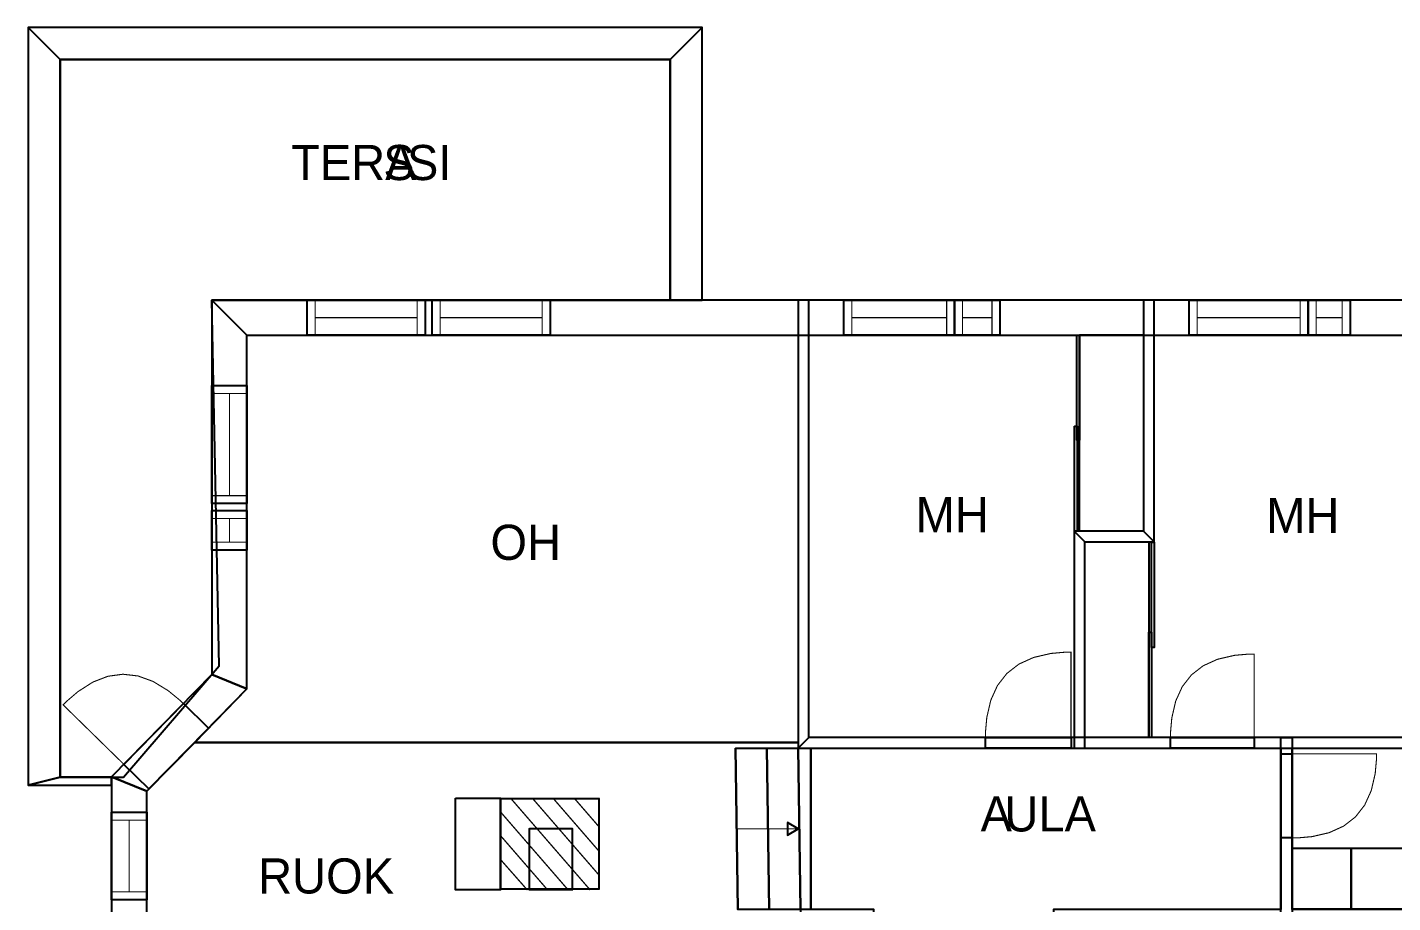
# Model space of a CAD drawing. Extents: x 0.7 to 22.1, y 0 to 16.
# Drawn here: x 0.82 to 14.17, y 6.21 to 14.77 of the extents above; entities that cross this region are included whole.
import ezdxf

# ---------------------------------------------------------------- set-up
doc = ezdxf.new("R2010")
doc.units = 0
doc.layers.get('0').update_dxf_attribs({"linetype": 'CONTINUOUS'})

msp = doc.modelspace()

# ---------------------------------------------------------------- linework, layer by layer
at = {"color": 0}
for points, const_width in [([(7.42042, 14.7657), (0.831651, 14.7657), (1.14415, 14.4532), (7.10792, 14.4532), (7.42042, 14.7657)], 0.002083), ([(0.831651, 14.7657), (0.831651, 7.35439), (1.14415, 7.43457), (1.14415, 14.4532), (0.831651, 14.7657)], 0.002083), ([(7.42042, 12.0999), (7.42042, 14.7657), (7.10792, 14.4532), (7.10792, 12.0999), (7.42042, 12.0999)], 0.002083), ([(7.10792, 12.0999), (7.10792, 14.4532), (1.14415, 14.4532), (1.14415, 7.43457), (1.76357, 7.43457), (2.69988, 8.52354), (2.62696, 12.0999), (7.10792, 12.0999)], 0.002083), ([(16.8753, 12.0999), (2.62696, 12.0999), (2.97071, 11.7561), (17.219, 11.7561), (16.8753, 12.0999)], 0.002083), ([(2.62696, 12.0999), (2.62696, 8.43668), (2.97071, 8.29633), (2.97071, 11.7561), (2.62696, 12.0999)], 0.002083), ([(3.55854, 12.0999), (4.71137, 12.0999), (4.71137, 11.7561), (3.55854, 11.7561), (3.55854, 12.0999)], 0.010417), ([(3.55854, 12.0999), (4.71137, 12.0999), (4.71137, 11.7561), (3.55854, 11.7561), (3.55854, 12.0999)], 0.010417), ([(4.78033, 12.0999), (5.93311, 12.0999), (5.93311, 11.7561), (4.78033, 11.7561), (4.78033, 12.0999)], 0.010417), ([(4.78033, 12.0999), (5.93311, 12.0999), (5.93311, 11.7561), (4.78033, 11.7561), (4.78033, 12.0999)], 0.010417), ([(8.3571, 12.0999), (8.3571, 7.71636), (8.46126, 7.82053), (8.46126, 12.0999), (8.3571, 12.0999)], 0.002083), ([(8.80354, 12.0999), (9.88732, 12.0999), (9.88732, 11.7561), (8.80354, 11.7561), (8.80354, 12.0999)], 0.010417), ([(8.80354, 12.0999), (9.88732, 12.0999), (9.88732, 11.7561), (8.80354, 11.7561), (8.80354, 12.0999)], 0.010417), ([(9.88732, 12.0999), (10.3307, 12.0999), (10.3307, 11.7561), (9.88732, 11.7561), (9.88732, 12.0999)], 0.010417), ([(9.88732, 12.0999), (10.3307, 12.0999), (10.3307, 11.7561), (9.88732, 11.7561), (9.88732, 12.0999)], 0.010417), ([(11.8391, 9.73529), (11.8391, 12.0999), (11.7349, 12.0999), (11.7349, 9.83946), (11.8391, 9.73529)], 0.002083), ([(12.1797, 12.0999), (13.3424, 12.0999), (13.3424, 11.7561), (12.1797, 11.7561), (12.1797, 12.0999)], 0.010417), ([(12.1797, 12.0999), (13.3424, 12.0999), (13.3424, 11.7561), (12.1797, 11.7561), (12.1797, 12.0999)], 0.010417), ([(13.3424, 12.0999), (13.7529, 12.0999), (13.7529, 11.7561), (13.3424, 11.7561), (13.3424, 12.0999)], 0.010417), ([(13.3424, 12.0999), (13.7529, 12.0999), (13.7529, 11.7561), (13.3424, 11.7561), (13.3424, 12.0999)], 0.010417), ([(11.0828, 11.7562), (11.1089, 11.7562), (11.1089, 10.7287), (11.0828, 10.7287), (11.0828, 11.7562)], 0.010417), ([(11.0828, 11.7562), (11.1089, 11.7562), (11.1089, 10.7287), (11.0828, 10.7287), (11.0828, 11.7562)], 0.010417), ([(11.1089, 11.7585), (11.1089, 9.83951), (11.7339, 9.83951), (11.7339, 11.7585), (11.1089, 11.7585)], 0.010417), ([(2.62696, 11.265), (2.97071, 11.265), (2.97071, 10.1091), (2.62696, 10.1091), (2.62696, 11.265)], 0.010417), ([(2.62696, 11.265), (2.97071, 11.265), (2.97071, 10.1091), (2.62696, 10.1091), (2.62696, 11.265)], 0.010417), ([(11.0592, 10.867), (11.0852, 10.867), (11.0852, 9.83951), (11.0592, 9.83951), (11.0592, 10.867)], 0.010417), ([(11.0592, 10.867), (11.0852, 10.867), (11.0852, 9.83951), (11.0592, 9.83951), (11.0592, 10.867)], 0.010417), ([(2.62696, 10.0427), (2.97071, 10.0427), (2.97071, 9.65429), (2.62696, 9.65429), (2.62696, 10.0427)], 0.010417), ([(2.62696, 10.0427), (2.97071, 10.0427), (2.97071, 9.65429), (2.62696, 9.65429), (2.62696, 10.0427)], 0.010417), ([(11.1599, 9.73529), (11.8391, 9.73529), (11.7349, 9.83946), (11.0557, 9.83946), (11.1599, 9.73529)], 0.002083), ([(11.1599, 7.71636), (11.1599, 9.73529), (11.0557, 9.83946), (11.0557, 7.71636), (11.1599, 7.71636)], 0.002083), ([(11.1604, 9.73535), (11.1604, 7.82308), (11.7854, 7.82308), (11.7854, 9.73535), (11.1604, 9.73535)], 0.010417), ([(11.8113, 9.73167), (11.8373, 9.73167), (11.8373, 8.70079), (11.8113, 8.70079), (11.8113, 9.73167)], 0.010417), ([(11.8113, 9.73167), (11.8373, 9.73167), (11.8373, 8.70079), (11.8113, 8.70079), (11.8113, 9.73167)], 0.010417), ([(11.7854, 8.8514), (11.8115, 8.8514), (11.8115, 7.82053), (11.7854, 7.82053), (11.7854, 8.8514)], 0.010417), ([(11.7854, 8.8514), (11.8115, 8.8514), (11.8115, 7.82053), (11.7854, 7.82053), (11.7854, 8.8514)], 0.010417), ([(10.1885, 7.82053), (10.1885, 7.86957), (10.2016, 8.01654), (10.2408, 8.18642), (10.3061, 8.33014), (10.3976, 8.44775), (10.5152, 8.53922), (10.6589, 8.60454), (10.8288, 8.64378), (10.9758, 8.65679), (11.0248, 8.65679), (11.0248, 7.82053), (10.1885, 7.82053)], 0.010417), ([(11.9973, 7.82053), (11.9973, 7.86843), (12.01, 8.01215), (12.0483, 8.17817), (12.1122, 8.31862), (12.2016, 8.4336), (12.3166, 8.523), (12.457, 8.58686), (12.623, 8.62517), (12.7668, 8.63792), (12.8147, 8.63792), (12.8147, 7.82053), (11.9973, 7.82053)], 0.010417), ([(2.34864, 8.15261), (2.31386, 8.18668), (2.20042, 8.27968), (2.05257, 8.36996), (1.90517, 8.42356), (1.75808, 8.44043), (1.61139, 8.42057), (1.46506, 8.36399), (1.31912, 8.27067), (1.20763, 8.1754), (1.17356, 8.14063), (1.76708, 7.55908), (2.34864, 8.15261)], 0.010417), ([(2.62696, 8.43668), (1.6474, 7.43679), (1.99115, 7.29644), (2.97071, 8.29633), (2.62696, 8.43668)], 0.002083), ([(2.34864, 8.15261), (1.76708, 7.55897), (2.01258, 7.31842), (2.59418, 7.912), (2.34864, 8.15261)], 0.010417), ([(2.34864, 8.15261), (1.76708, 7.55897), (2.01258, 7.31842), (2.59418, 7.912), (2.34864, 8.15261)], 0.010417), ([(8.3571, 7.71636), (14.5422, 7.71636), (14.4381, 7.82053), (8.46126, 7.82053), (8.3571, 7.71636)], 0.002083), ([(10.1885, 7.82053), (11.0248, 7.82053), (11.0248, 7.71636), (10.1885, 7.71636), (10.1885, 7.82053)], 0.010417), ([(10.1885, 7.82053), (11.0248, 7.82053), (11.0248, 7.71636), (10.1885, 7.71636), (10.1885, 7.82053)], 0.010417), ([(11.9973, 7.82053), (12.8147, 7.82053), (12.8147, 7.71636), (11.9973, 7.71636), (11.9973, 7.82053)], 0.010417), ([(11.9973, 7.82053), (12.8147, 7.82053), (12.8147, 7.71636), (11.9973, 7.71636), (11.9973, 7.82053)], 0.010417), ([(13.0749, 7.82053), (13.188, 7.82053), (13.188, 6.03564), (13.0749, 6.03564), (13.0749, 7.82053)], 0.002083), ([(7.74501, 7.71636), (8.3571, 7.71636), (8.37978, 6.13981), (7.76779, 6.13981), (7.74501, 7.71636)], 0.010417), ([(13.0749, 7.66217), (13.188, 7.66217), (13.188, 6.83908), (13.0749, 6.83908), (13.0749, 7.66217)], 0.010417), ([(13.0749, 7.66217), (13.188, 7.66217), (13.188, 6.83908), (13.0749, 6.83908), (13.0749, 7.66217)], 0.010417), ([(13.188, 6.83908), (13.2362, 6.83908), (13.3809, 6.852), (13.5481, 6.89057), (13.6896, 6.95486), (13.8053, 7.04486), (13.8953, 7.16064), (13.9596, 7.30208), (13.9982, 7.46929), (14.0111, 7.61399), (14.0111, 7.66217), (13.188, 7.66217), (13.188, 6.83908)], 0.010417), ([(0.831651, 7.35439), (1.6474, 7.35439), (1.6474, 7.43457), (1.14415, 7.43457), (0.831651, 7.35439)], 0.002083), ([(1.6474, 7.43679), (1.6474, 5.088), (1.99115, 4.74425), (1.99115, 7.29644), (1.6474, 7.43679)], 0.002083), ([(5.00976, 7.22771), (5.44824, 7.22771), (5.44824, 6.33231), (5.00976, 6.33231), (5.00976, 7.22771)], 0.002083), ([(5.44824, 7.2264), (6.41075, 7.2264), (6.41075, 6.3374), (5.44824, 6.3374), (5.44824, 7.2264)], 0.012833), ([(1.6474, 7.09147), (1.99115, 7.09147), (1.99115, 6.23406), (1.6474, 6.23406), (1.6474, 7.09147)], 0.010417), ([(1.6474, 7.09147), (1.99115, 7.09147), (1.99115, 6.23406), (1.6474, 6.23406), (1.6474, 7.09147)], 0.010417), ([(5.73128, 6.93126), (6.14925, 6.93126), (6.14925, 6.32997), (5.73128, 6.32997), (5.73128, 6.93126)], 0.012833), ([(13.188, 6.73796), (13.7626, 6.73796), (13.7626, 6.14094), (13.188, 6.14094), (13.188, 6.73796)], 0.010417), ([(13.7626, 6.73796), (14.3372, 6.73796), (14.3372, 6.14094), (13.7626, 6.14094), (13.7626, 6.73796)], 0.010417)]:
    msp.add_lwpolyline(points, close=True, dxfattribs=dict(at, const_width=const_width))
at = {"color": 7}
for points in [[(7.42042, 14.7657), (0.831651, 14.7657), (1.14415, 14.4532), (7.10792, 14.4532), (7.42042, 14.7657)], [(0.831651, 14.7657), (0.831651, 7.35439), (1.14415, 7.43457), (1.14415, 14.4532), (0.831651, 14.7657)], [(7.42042, 12.0999), (7.42042, 14.7657), (7.10792, 14.4532), (7.10792, 12.0999), (7.42042, 12.0999)], [(7.10792, 12.0999), (7.10792, 14.4532), (1.14415, 14.4532), (1.14415, 7.43457), (1.76357, 7.43457), (2.69988, 8.52354), (2.62696, 12.0999), (7.10792, 12.0999)], [(3.55854, 12.0999), (4.71137, 12.0999), (4.71137, 11.7561), (3.55854, 11.7561), (3.55854, 12.0999)], [(3.55854, 12.0999), (4.71137, 12.0999), (4.71137, 11.7561), (3.55854, 11.7561), (3.55854, 12.0999)], [(4.78033, 12.0999), (5.93311, 12.0999), (5.93311, 11.7561), (4.78033, 11.7561), (4.78033, 12.0999)], [(4.78033, 12.0999), (5.93311, 12.0999), (5.93311, 11.7561), (4.78033, 11.7561), (4.78033, 12.0999)], [(8.80354, 12.0999), (9.88732, 12.0999), (9.88732, 11.7561), (8.80354, 11.7561), (8.80354, 12.0999)], [(8.80354, 12.0999), (9.88732, 12.0999), (9.88732, 11.7561), (8.80354, 11.7561), (8.80354, 12.0999)], [(9.88732, 12.0999), (10.3307, 12.0999), (10.3307, 11.7561), (9.88732, 11.7561), (9.88732, 12.0999)], [(9.88732, 12.0999), (10.3307, 12.0999), (10.3307, 11.7561), (9.88732, 11.7561), (9.88732, 12.0999)], [(12.1797, 12.0999), (13.3424, 12.0999), (13.3424, 11.7561), (12.1797, 11.7561), (12.1797, 12.0999)], [(12.1797, 12.0999), (13.3424, 12.0999), (13.3424, 11.7561), (12.1797, 11.7561), (12.1797, 12.0999)], [(13.3424, 12.0999), (13.7529, 12.0999), (13.7529, 11.7561), (13.3424, 11.7561), (13.3424, 12.0999)], [(13.3424, 12.0999), (13.7529, 12.0999), (13.7529, 11.7561), (13.3424, 11.7561), (13.3424, 12.0999)], [(8.3571, 7.7724), (2.4599, 7.7724), (2.97071, 8.29633), (2.97071, 11.7561), (8.3571, 11.7561), (8.3571, 7.7724)], [(11.7349, 9.83946), (11.0557, 9.83946), (11.0557, 7.82053), (8.46126, 7.82053), (8.46126, 11.7561), (11.7349, 11.7561), (11.7349, 9.83946)], [(11.0828, 11.7562), (11.1089, 11.7562), (11.1089, 10.7287), (11.0828, 10.7287), (11.0828, 11.7562)], [(11.0828, 11.7562), (11.1089, 11.7562), (11.1089, 10.7287), (11.0828, 10.7287), (11.0828, 11.7562)], [(11.1089, 11.7585), (11.7339, 11.7585), (11.7339, 9.83951), (11.1089, 9.83951), (11.1089, 11.7585)], [(14.4381, 7.82053), (11.1599, 7.82053), (11.1599, 9.73529), (11.8391, 9.73529), (11.8391, 11.7561), (14.4381, 11.7561), (14.4381, 7.82053)], [(16.441, 7.74718), (17.7485, 7.74718), (17.7485, 6.13981), (13.188, 6.13981), (13.188, 7.71636), (14.5422, 7.71636), (14.5422, 11.7561), (16.441, 11.7561), (16.441, 7.74718)], [(2.62696, 11.265), (2.97071, 11.265), (2.97071, 10.1091), (2.62696, 10.1091), (2.62696, 11.265)], [(2.62696, 11.265), (2.97071, 11.265), (2.97071, 10.1091), (2.62696, 10.1091), (2.62696, 11.265)], [(11.0592, 10.867), (11.0852, 10.867), (11.0852, 9.83951), (11.0592, 9.83951), (11.0592, 10.867)], [(11.0592, 10.867), (11.0852, 10.867), (11.0852, 9.83951), (11.0592, 9.83951), (11.0592, 10.867)], [(2.62696, 10.0427), (2.97071, 10.0427), (2.97071, 9.65429), (2.62696, 9.65429), (2.62696, 10.0427)], [(2.62696, 10.0427), (2.97071, 10.0427), (2.97071, 9.65429), (2.62696, 9.65429), (2.62696, 10.0427)], [(11.1604, 9.73535), (11.7854, 9.73535), (11.7854, 7.82308), (11.1604, 7.82308), (11.1604, 9.73535)], [(11.8113, 9.73167), (11.8373, 9.73167), (11.8373, 8.70079), (11.8113, 8.70079), (11.8113, 9.73167)], [(11.8113, 9.73167), (11.8373, 9.73167), (11.8373, 8.70079), (11.8113, 8.70079), (11.8113, 9.73167)], [(11.7854, 8.8514), (11.8115, 8.8514), (11.8115, 7.82053), (11.7854, 7.82053), (11.7854, 8.8514)], [(11.7854, 8.8514), (11.8115, 8.8514), (11.8115, 7.82053), (11.7854, 7.82053), (11.7854, 8.8514)], [(2.34864, 8.15261), (1.76708, 7.55897), (2.01258, 7.31842), (2.59418, 7.912), (2.34864, 8.15261)], [(2.34864, 8.15261), (1.76708, 7.55897), (2.01258, 7.31842), (2.59418, 7.912), (2.34864, 8.15261)], [(8.3571, 7.71636), (8.48199, 7.71636), (8.48199, 6.13981), (8.37978, 6.13981), (8.37978, 6.03939), (4.76471, 6.03939), (4.76471, 4.84842), (1.99115, 4.84842), (1.99115, 7.29644), (2.4599, 7.7724), (8.3571, 7.7724), (8.3571, 7.71636)], [(10.1885, 7.82053), (11.0248, 7.82053), (11.0248, 7.71636), (10.1885, 7.71636), (10.1885, 7.82053)], [(10.1885, 7.82053), (11.0248, 7.82053), (11.0248, 7.71636), (10.1885, 7.71636), (10.1885, 7.82053)], [(11.9973, 7.82053), (12.8147, 7.82053), (12.8147, 7.71636), (11.9973, 7.71636), (11.9973, 7.82053)], [(11.9973, 7.82053), (12.8147, 7.82053), (12.8147, 7.71636), (11.9973, 7.71636), (11.9973, 7.82053)], [(7.74496, 7.71636), (7.76779, 6.13981)], [(7.74501, 7.71636), (8.3571, 7.71636), (8.37978, 6.13981), (7.76779, 6.13981), (7.74501, 7.71636)], [(8.051, 7.71636), (8.07379, 6.13981)], [(8.35704, 7.71636), (8.37983, 6.13981)], [(13.0749, 6.13981), (10.8537, 6.13981), (10.8537, 6.07633), (9.09907, 6.07633), (9.09907, 6.13981), (8.48199, 6.13981), (8.48199, 7.71636), (13.0749, 7.71636), (13.0749, 6.13981)], [(13.0749, 7.66217), (13.188, 7.66217), (13.188, 6.83908), (13.0749, 6.83908), (13.0749, 7.66217)], [(13.0749, 7.66217), (13.188, 7.66217), (13.188, 6.83908), (13.0749, 6.83908), (13.0749, 7.66217)], [(0.831651, 7.35439), (1.6474, 7.35439), (1.6474, 7.43457), (1.14415, 7.43457), (0.831651, 7.35439)], [(5.44824, 7.2264), (6.41075, 7.2264), (6.41075, 6.3374), (5.44824, 6.3374), (5.44824, 7.2264)], [(1.6474, 7.09147), (1.99115, 7.09147), (1.99115, 6.23406), (1.6474, 6.23406), (1.6474, 7.09147)], [(1.6474, 7.09147), (1.99115, 7.09147), (1.99115, 6.23406), (1.6474, 6.23406), (1.6474, 7.09147)], [(5.73128, 6.93126), (6.14925, 6.93126), (6.14925, 6.32997), (5.73128, 6.32997), (5.73128, 6.93126)], [(13.188, 6.73796), (13.7626, 6.73796), (13.7626, 6.14094), (13.188, 6.14094), (13.188, 6.73796)], [(13.7626, 6.73796), (14.3372, 6.73796), (14.3372, 6.14094), (13.7626, 6.14094), (13.7626, 6.73796)]]:
    msp.add_lwpolyline(points, close=True, dxfattribs=at)
at = {"color": 0}
for points in [[(16.8753, 12.0999), (2.62696, 12.0999), (2.97071, 11.7561), (17.219, 11.7561), (16.8753, 12.0999)], [(2.62696, 12.0999), (2.62696, 8.43668), (2.97071, 8.29633), (2.97071, 11.7561), (2.62696, 12.0999)], [(8.3571, 12.0999), (8.3571, 7.71636), (8.46126, 7.82053), (8.46126, 12.0999), (8.3571, 12.0999)], [(11.8391, 9.73529), (11.8391, 12.0999), (11.7349, 12.0999), (11.7349, 9.83946), (11.8391, 9.73529)], [(11.1599, 7.71636), (11.1599, 9.73529), (11.0557, 9.83946), (11.0557, 7.71636), (11.1599, 7.71636)], [(11.1599, 9.73529), (11.8391, 9.73529), (11.7349, 9.83946), (11.0557, 9.83946), (11.1599, 9.73529)], [(2.62696, 8.43668), (1.6474, 7.43679), (1.99115, 7.29644), (2.97071, 8.29633), (2.62696, 8.43668)], [(8.3571, 7.71636), (14.5422, 7.71636), (14.4381, 7.82053), (8.46126, 7.82053), (8.3571, 7.71636)], [(13.0749, 7.82053), (13.188, 7.82053), (13.188, 6.03564), (13.0749, 6.03564), (13.0749, 7.82053)], [(1.6474, 7.43679), (1.6474, 5.088), (1.99115, 4.74425), (1.99115, 7.29644), (1.6474, 7.43679)], [(5.00976, 7.22771), (5.44824, 7.22771), (5.44824, 6.33231), (5.00976, 6.33231), (5.00976, 7.22771)]]:
    msp.add_lwpolyline(points, close=True, dxfattribs=at)
at = {"color": 0, "const_width": 0.010417}
for points in [[(3.63672, 12.0999), (3.63672, 11.7562)], [(4.63319, 12.0999), (4.63319, 11.7562)], [(4.85846, 12.0999), (4.85846, 11.7562)], [(5.85499, 12.0999), (5.85499, 11.7562)], [(8.88167, 12.0999), (8.88167, 11.7562)], [(9.80919, 12.0999), (9.80919, 11.7562)], [(9.96544, 12.0999), (9.96544, 11.7562)], [(10.2526, 12.0999), (10.2526, 11.7562)], [(12.2579, 12.0999), (12.2579, 11.7562)], [(13.2642, 12.0999), (13.2642, 11.7562)], [(13.4205, 12.0999), (13.4205, 11.7562)], [(13.6747, 12.0999), (13.6747, 11.7562)], [(4.63319, 11.9281), (3.63672, 11.9281)], [(5.85499, 11.9281), (4.85846, 11.9281)], [(9.80919, 11.9281), (8.88167, 11.9281)], [(10.2526, 11.9281), (9.96544, 11.9281)], [(13.2642, 11.9281), (12.2579, 11.9281)], [(13.6747, 11.9281), (13.4205, 11.9281)], [(2.62696, 11.1868), (2.97071, 11.1868)], [(2.79883, 11.1868), (2.79883, 10.1872)], [(2.62696, 10.1872), (2.97071, 10.1872)], [(2.62696, 9.96463), (2.97071, 9.96463)], [(2.79883, 9.96463), (2.79883, 9.73242)], [(2.62696, 9.73242), (2.97071, 9.73242)], [(7.74496, 7.71636), (7.76779, 6.13981)], [(8.051, 7.71636), (8.07379, 6.13981)], [(8.35704, 7.71636), (8.37983, 6.13981)], [(1.64735, 7.01335), (1.9911, 7.01335)], [(1.81922, 7.01335), (1.81922, 6.31218)], [(1.64735, 6.31218), (1.9911, 6.31218)]]:
    msp.add_lwpolyline(points, dxfattribs=at)
at = {"color": 7, "const_width": 0.002083}
for points in [[(8.3571, 7.7724), (2.4599, 7.7724), (2.97071, 8.29633), (2.97071, 11.7561), (8.3571, 11.7561), (8.3571, 7.7724)], [(11.7349, 9.83946), (11.0557, 9.83946), (11.0557, 7.82053), (8.46126, 7.82053), (8.46126, 11.7561), (11.7349, 11.7561), (11.7349, 9.83946)], [(14.4381, 7.82053), (11.1599, 7.82053), (11.1599, 9.73529), (11.8391, 9.73529), (11.8391, 11.7561), (14.4381, 11.7561), (14.4381, 7.82053)], [(16.441, 7.74718), (17.7485, 7.74718), (17.7485, 6.13981), (13.188, 6.13981), (13.188, 7.71636), (14.5422, 7.71636), (14.5422, 11.7561), (16.441, 11.7561), (16.441, 7.74718)], [(8.3571, 7.71636), (8.48199, 7.71636), (8.48199, 6.13981), (8.37978, 6.13981), (8.37978, 6.03939), (4.76471, 6.03939), (4.76471, 4.84842), (1.99115, 4.84842), (1.99115, 7.29644), (2.4599, 7.7724), (8.3571, 7.7724), (8.3571, 7.71636)], [(13.0749, 6.13981), (10.8537, 6.13981), (10.8537, 6.07633), (9.09907, 6.07633), (9.09907, 6.13981), (8.48199, 6.13981), (8.48199, 7.71636), (13.0749, 7.71636), (13.0749, 6.13981)]]:
    msp.add_lwpolyline(points, close=True, dxfattribs=at)
at = {"color": 251, "const_width": 0.012833}
for points in [[(5.55518, 7.21897), (6.32542, 6.32997)], [(5.76758, 7.21897), (6.41721, 6.46918)], [(5.96989, 7.21897), (6.41629, 6.70372)], [(6.17686, 7.21897), (6.41721, 6.94163)], [(5.45632, 7.08479), (6.10656, 6.33436)], [(5.45594, 6.85351), (5.9095, 6.32997)], [(5.45469, 6.62125), (5.7111, 6.32997)]]:
    msp.add_lwpolyline(points, dxfattribs=at)
at = {"color": 254, "const_width": 0.010417}
msp.add_lwpolyline([(8.25385, 6.99061), (8.25385, 6.86561), (8.35801, 6.92811), (8.25385, 6.99061)], close=True, dxfattribs=at)
at = {"color": 254}
msp.add_lwpolyline([(8.25385, 6.99061), (8.25385, 6.86561), (8.35801, 6.92811), (8.25385, 6.99061)], close=True, dxfattribs=at)
at = {"color": 254, "const_width": 0.010417}
msp.add_lwpolyline([(7.75635, 6.92811), (8.36843, 6.92811)], dxfattribs=at)

# ---------------------------------------------------------------- texts
at = {"color": 0}
for s, p in [('TERA', (3.40192, 13.2736)), ('S', (4.30331, 13.2736)), ('SI', (4.53449, 13.2736)), ('MH', (9.5059, 9.82878)), ('MH', (12.9327, 9.82058)), ('OH', (5.3504, 9.55913)), ('A', (10.1412, 6.90276)), ('ULA', (10.3745, 6.90276)), ('RUOK', (3.07968, 6.29564))]:
    msp.add_text(s, height=0.34375, dxfattribs=at).set_placement(p)

doc.saveas('drawing.dxf')
